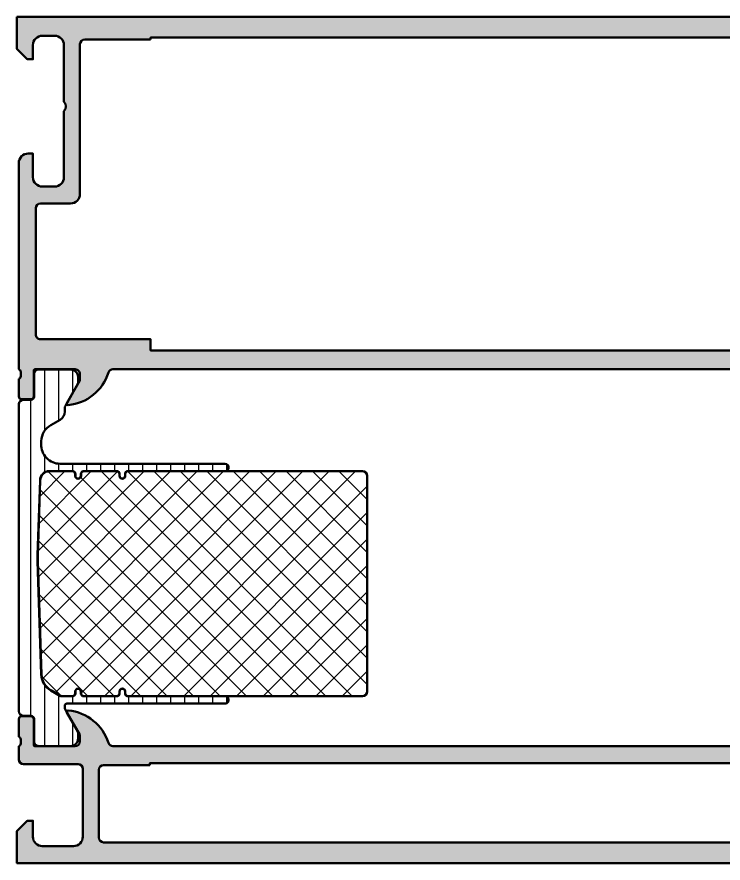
# Model space of a CAD drawing. Extents: x 0 to 150, y 0 to 90.
# Drawn here: x 0 to 75, y 0 to 89.8 of the extents above; entities that cross this region are included whole.
import ezdxf

# ---------------------------------------------------------------- set-up
doc = ezdxf.new("R2010")
doc.units = 0
for name, color, linetype, lineweight in [('0S-Alu contour', 7, 'Continuous', 50), ('0S-Alu hatch', 252, 'Continuous', 25), ('0S-Plastic contour', 254, 'Continuous', 50), ('0S-Plastic hatch', 253, 'Continuous', 25), ('0S-PT contour', 91, 'Continuous', 50), ('0S-PT hatch', 103, 'Continuous', 25)]:
    doc.layers.add(name, color=color, linetype=linetype, lineweight=lineweight)

# ---------------------------------------------------------------- blocks, each defined once
blk = doc.blocks.new('430130__2A99C7F0_015A_4A42_9A33_6D4FE7482477_')
at = {"layer": '0S-Alu hatch'}
h = blk.add_hatch(color=256, dxfattribs=at)
edge = h.paths.add_edge_path()
edge.add_line((0, 89.8), (-2.274e-13, 86.39999847412106))
edge.add_line((-2.274e-13, 86.39999847412106), (1.099975585937301, 85.29999999999998))
edge.add_line((1.099975585937301, 85.29999999999998), (1.699981689453011, 85.29999999999998))
edge.add_line((1.699981689453011, 85.29999999999998), (1.699981689453011, 86.80000381470614))
edge.add_ellipse((2.700020083351541, 86.79996542079873), major_axis=(-1.000038394635548, 0), ratio=1, start_angle=270.0021997243967, end_angle=359.9978002756034, ccw=False)
edge.add_line((2.699981689444129, 87.80000381469726), (4.000000000000966, 87.80000381469726))
edge.add_ellipse((3.999954428526331, 86.79995824322371), major_axis=(-1.000045572511881, 0), ratio=1, start_angle=180.0026109341762, end_angle=269.9973890658232, ccw=False)
edge.add_line((4.99999999999988, 86.80000381469834), (4.999999999999886, 80.8))
edge.add_ellipse((4.474877689036537, 80.29999999999998), major_axis=(-0.7250885749144627, 0), ratio=1, start_angle=136.403846469329, end_angle=223.5961535306708, ccw=False)
edge.add_line((4.999999999999882, 79.8), (5.000000000364417, 72.80002700151536))
edge.add_ellipse((3.999972998484519, 72.80002700151536), major_axis=(-1.000027001879898, 0), ratio=1, start_angle=90, end_angle=180, ccw=False)
edge.add_line((3.999972998484519, 71.79999999963546), (2.700001512320493, 71.79999999980352))
edge.add_ellipse((2.700001512600911, 72.80001982314789), major_axis=(-1.000019823344359, 0), ratio=1, start_angle=0, end_angle=89.9999999839336, ccw=False)
edge.add_line((1.699981689256551, 72.80001982314789), (1.699981689453004, 75.3))
edge.add_line((1.699981689453004, 75.3), (1.200016055021525, 75.30000000059047))
edge.add_arc((1.200016055021521, 74.29996563443147), 1.000034366158999, 89.99999999999976, 180)
edge.add_line((0.1999816888625277, 74.29996563443147), (0.1999816894528905, 52.40082753104885))
edge.add_ellipse((0.1211452429099907, 52.13330693905568), major_axis=(-0.2788950563274416, 0), ratio=1, start_angle=178.8354106259223, end_angle=253.580123580539, ccw=False)
edge.add_line((0.3999826894530471, 52.1276385310574), (0.3999826894530471, 51.67404453105742))
edge.add_ellipse((0.1211145938099223, 51.66838387158043), major_axis=(-0.2789255417371047, 0), ratio=1, start_angle=106.4245945553385, end_angle=181.1628700728718, ccw=False)
edge.add_line((0.1999816894530016, 51.40084053105751), (0.1999816894531179, 49.52082953104898))
edge.add_arc((0.4999816894532321, 49.52082953104902), 0.3000000000001141, 180, 269.9999999999998)
edge.add_line((0.4999816894532307, 49.2208295310489), (1.479956008495621, 49.22082953104889))
edge.add_arc((1.479956008495619, 49.52082953104906), 0.3000000000001748, 270.0000000000002, 360)
edge.add_line((1.779956008495792, 49.52082953104905), (1.779956008495666, 52.28082753104892))
edge.add_ellipse((1.899956008495719, 52.28082753104893), major_axis=(-0.1200000000000532, 0), ratio=1, start_angle=268.4287599274262, end_angle=360, ccw=False)
edge.add_line((1.903246393556409, 52.40078241159227), (6.199999999999922, 52.40078241159237))
edge.add_ellipse((6.199999999999934, 51.90078241159238), major_axis=(-0.4999999999999858, 0), ratio=1, start_angle=180, end_angle=270.0000000000014, ccw=False)
edge.add_line((6.69999999999992, 51.90078241159238), (6.699999999999931, 51.20078241159244))
edge.add_line((6.699999999999931, 51.20078241159244), (5.318504542377469, 48.80796208856478))
edge.add_arc((5.438119784648201, 48.73890219624059), 0.1381197846483787, 149.9999999999993, 275.6225775507948)
edge.add_arc((4.961776758826101, 53.5773912734396), 4.999999999999576, 275.6225775507942, 342.2515836439298)
edge.add_ellipse((10.1999999999998, 51.90078241159183), major_axis=(-0.5000000000003185, 0), ratio=1, start_angle=270.00000120741856, end_angle=342.25158364393025, ccw=False)
edge.add_line((10.19999998946308, 52.40078241159214), (110.0000116235278, 52.40078393840453))
edge.add_line((110.0000116235278, 52.40078393840453), (110.1247928495, 52.38495354422436))
edge.add_line((110.1247928495, 52.38495354422436), (110.241665260474, 52.33849124245283))
edge.add_line((110.241665260474, 52.33849124245283), (110.3432466060815, 52.2643350818396))
edge.add_line((110.3432466060815, 52.2643350818396), (110.4231100427288, 52.16717677071803))
edge.add_line((110.4231100427288, 52.16717677071803), (110.4762027744129, 52.05316331636168))
edge.add_line((110.4762027744129, 52.05316331636168), (110.9556129540853, 50.99667092963294))
edge.add_line((110.9556129540853, 50.99667092963294), (111.6656054929399, 50.0791084639929))
edge.add_line((111.6656054929399, 50.0791084639929), (112.5679541006372, 49.34987786002093))
edge.add_line((112.5679541006372, 49.34987786002093), (113.6140759569642, 48.84824119340073))
edge.add_line((113.6140759569642, 48.84824119340073), (114.7476474308593, 48.60120678860737))
edge.add_line((114.7476474308593, 48.60120678860737), (114.7838325379903, 48.60237486608697))
edge.add_line((114.7838325379903, 48.60237486608697), (114.8184894509966, 48.61284505059815))
edge.add_line((114.8184894509966, 48.61284505059815), (114.8492685019464, 48.63190748501067))
edge.add_line((114.8492685019464, 48.63190748501067), (114.8740829340249, 48.65826977519167))
edge.add_line((114.8740829340249, 48.65826977519167), (114.8912503794057, 48.6901446116923))
edge.add_line((114.8912503794057, 48.6901446116923), (114.8996069203442, 48.72537094568507))
edge.add_line((114.8996069203442, 48.72537094568507), (114.8985860004275, 48.76156050364788))
edge.add_line((114.8985860004275, 48.76156050364788), (114.8882568359413, 48.79625970744327))
edge.add_line((114.8882568359413, 48.79625970744327), (113.5000122070348, 51.20078546427816))
edge.add_line((113.5000122070348, 51.20078546427816), (113.5000122070357, 51.90078241253103))
edge.add_line((113.5000122070357, 51.90078241253103), (113.5125442813425, 52.01204579850586))
edge.add_line((113.5125442813425, 52.01204579850586), (113.5495221956523, 52.11773036596288))
edge.add_line((113.5495221956523, 52.11773036596288), (113.6090914718012, 52.21253593164274))
edge.add_line((113.6090914718012, 52.21253593164274), (113.6882646529884, 52.29170790475184))
edge.add_line((113.6882646529884, 52.29170790475184), (113.783071127614, 52.35127573427506))
edge.add_line((113.783071127614, 52.35127573427506), (113.8887562592969, 52.38825203596089))
edge.add_line((113.8887562592969, 52.38825203596089), (114.0000198364843, 52.40078241252074))
edge.add_line((114.0000198364843, 52.40078241252074), (118.3000378893841, 52.40078241066386))
edge.add_line((118.3000378893841, 52.40078241066386), (118.3310941619863, 52.39669075042475))
edge.add_line((118.3310941619863, 52.39669075042475), (118.3600335248223, 52.3847012954718))
edge.add_line((118.3600335248223, 52.3847012954718), (118.3848841912605, 52.36563094862209))
edge.add_line((118.3848841912605, 52.36563094862209), (118.4039529584433, 52.3407790700315))
edge.add_line((118.4039529584433, 52.3407790700315), (118.4159405738464, 52.31183894514465))
edge.add_line((118.4159405738464, 52.31183894514465), (118.4200302599901, 52.28078241252124))
edge.add_line((118.4200302599901, 52.28078241252124), (118.4200302599904, 49.52078441252108))
edge.add_line((118.4200302599904, 49.52078441252108), (118.4302525121038, 49.44313869899026))
edge.add_line((118.4302525121038, 49.44313869899026), (118.4602226388552, 49.37078441252019))
edge.add_line((118.4602226388552, 49.37078441252019), (118.5078982256346, 49.30865237816478))
edge.add_line((118.5078982256346, 49.30865237816478), (118.5700302599902, 49.26097679138509))
edge.add_line((118.5700302599902, 49.26097679138509), (118.6423845464598, 49.23100666463385))
edge.add_line((118.6423845464598, 49.23100666463385), (118.7200302599886, 49.22078441252113))
edge.add_line((118.7200302599886, 49.22078441252113), (119.7000045790309, 49.22078441252067))
edge.add_line((119.7000045790309, 49.22078441252067), (119.7667608592185, 49.22830603886588))
edge.add_line((119.7667608592185, 49.22830603886588), (119.8301697007689, 49.25049375215021))
edge.add_line((119.8301697007689, 49.25049375215021), (119.8870515195904, 49.28623496778012))
edge.add_line((119.8870515195904, 49.28623496778012), (119.9345540237735, 49.33373747196291))
edge.add_line((119.9345540237735, 49.33373747196291), (119.9702952394041, 49.39061929078549))
edge.add_line((119.9702952394041, 49.39061929078549), (119.9924829526873, 49.45402813233425))
edge.add_line((119.9924829526873, 49.45402813233425), (120.0000045790331, 49.52078441252298))
edge.add_line((120.0000045790331, 49.52078441252298), (120.0000045790328, 51.40079541252969))
edge.add_line((120.0000045790328, 51.40079541252969), (119.9336641069439, 51.4301912775118))
edge.add_line((119.9336641069439, 51.4301912775118), (119.8771507376831, 51.4757040692292))
edge.add_line((119.8771507376831, 51.4757040692292), (119.8342890838355, 51.53425365287056))
edge.add_line((119.8342890838355, 51.53425365287056), (119.807979861159, 51.6018776125071))
edge.add_line((119.807979861159, 51.6018776125071), (119.800003579033, 51.67399941253011))
edge.add_line((119.800003579033, 51.67399941253011), (119.7999999999996, 74.2998453459578))
edge.add_arc((118.7999999999995, 74.2998451877744), 1.000000000000069, 9.0354909757e-06, 90)
edge.add_line((118.7999999999995, 75.29984518777447), (118.2999999999995, 75.29984518777435))
edge.add_line((118.2999999999995, 75.29984518777435), (118.2999999999995, 72.79984518777442))
edge.add_ellipse((117.2999999999995, 72.79984518777442), major_axis=(-0.9999999999999857, 0), ratio=1, start_angle=90, end_angle=180, ccw=False)
edge.add_line((117.2999999999995, 71.79984518777444), (115.9999999999993, 71.79984518777444))
edge.add_ellipse((115.9999999999993, 72.79984518777442), major_axis=(-1, 0), ratio=1, start_angle=0, end_angle=90, ccw=False)
edge.add_line((114.9999999999993, 72.79984518777442), (114.9999999999994, 79.79984518777444))
edge.add_ellipse((115.5249999999994, 80.29984518777444), major_axis=(-0.7249999999999732, 0), ratio=1, start_angle=-43.60281897270562, end_angle=43.60281897270568, ccw=False)
edge.add_line((114.9999999999994, 80.79984518777442), (114.9999999999994, 86.7998451877743))
edge.add_ellipse((115.9999999999996, 86.7998451877743), major_axis=(-1.000000000000156, 0), ratio=1, start_angle=270, end_angle=360, ccw=False)
edge.add_line((115.9999999999996, 87.79984518777444), (117.2999999999995, 87.79984518777444))
edge.add_ellipse((117.2999999999995, 86.79984518777432), major_axis=(-1.000000000000113, 0), ratio=1, start_angle=180, end_angle=270, ccw=False)
edge.add_line((118.2999999999996, 86.79984518777432), (118.2999999999996, 85.29984518777444))
edge.add_line((118.2999999999996, 85.29984518777444), (118.8999999999998, 85.29984518777432))
edge.add_line((118.8999999999998, 85.29984518777432), (119.9999999999999, 86.39984518777435))
edge.add_line((119.9999999999999, 86.39984518777435), (119.9999999999997, 89.79984518778762))
edge.add_line((119.9999999999997, 89.79984518778762), (0, 89.8))
edge = h.paths.add_edge_path()
edge.add_line((14.19998550415033, 87.3999225938976), (14.19998550415033, 87.59998325035554))
edge.add_line((14.19998550415033, 87.59998325035554), (105.8000045776359, 87.59992259389762))
edge.add_line((105.8000045776359, 87.59992259389762), (105.8000045776359, 87.39992259389766))
edge.add_line((105.8000045776359, 87.39992259389766), (112.8000045776358, 87.3999225938976))
edge.add_ellipse((112.8000045776358, 86.89992259389759), major_axis=(-0.5, 0), ratio=1, start_angle=180, end_angle=270, ccw=False)
edge.add_line((113.3000045776358, 86.89992259389759), (113.3000045776331, 71.00000000000016))
edge.add_arc((114.3000045776331, 70.99999999999999), 1, 180, 270)
edge.add_line((114.3000045776331, 69.99999999999999), (117.5000045745944, 69.99999999999999))
edge.add_ellipse((117.5000045745944, 69.49999999999997), major_axis=(-0.5000000000000142, 0), ratio=1, start_angle=180, end_angle=269.9999999999984, ccw=False)
edge.add_line((118.0000045745944, 69.49999999999997), (118.0000045778998, 56.09992259402091))
edge.add_ellipse((117.5000045778998, 56.09992259389758), major_axis=(-0.5, 0), ratio=1, start_angle=90, end_angle=180, ccw=False)
edge.add_line((117.5000045778998, 55.59992259389758), (105.8000045776359, 55.59992259389758))
edge.add_line((105.8000045776359, 55.59992259389758), (105.8000045776359, 54.40078390934421))
edge.add_line((105.8000045776359, 54.40078390934421), (14.19998550415033, 54.40078229379152))
edge.add_line((14.19998550415033, 54.40078229379152), (14.19998550415034, 55.59992259389762))
edge.add_line((14.19998550415034, 55.59992259389762), (2.499981689452972, 55.59992259389762))
edge.add_ellipse((2.499981689452972, 56.09992259389762), major_axis=(-0.4999999999999929, 0), ratio=1, start_angle=0, end_angle=90.00000000000011, ccw=False)
edge.add_line((1.999981689452979, 56.09992259389762), (1.999981689453079, 69.50000000000001))
edge.add_ellipse((2.499981689453075, 69.50000000000001), major_axis=(-0.4999999999999965, 0), ratio=1, start_angle=270, end_angle=360, ccw=False)
edge.add_line((2.499981689453075, 70.00000000000001), (5.699985504150274, 69.99999999999997))
edge.add_arc((5.699985504150289, 70.99999999999997), 1, 269.9999999999992, 360)
edge.add_line((6.699985504150289, 70.99999999999997), (6.699985504150395, 86.89992259389763))
edge.add_ellipse((7.199985504150395, 86.89992259389763), major_axis=(-0.5, 0), ratio=1, start_angle=270, end_angle=360, ccw=False)
edge.add_line((7.199985504150395, 87.39992259389763), (14.19998550415033, 87.3999225938976))
at = {"layer": '0S-Alu contour', "color": 7}
for points in [[(0, 89.8), (-2.274e-13, 86.39999847412106), (1.099975585937301, 85.29999999999998), (1.699981689453011, 85.29999999999998), (1.699981689453011, 86.80000381470614)], [(118.2999999999996, 86.79984518777432), (118.2999999999996, 85.29984518777444), (118.8999999999998, 85.29984518777432), (119.9999999999999, 86.39984518777435), (119.9999999999997, 89.79984518778762), (0, 89.8)], [(2.699981689444129, 87.80000381469726), (4.000000000000966, 87.80000381469726)], [(7.199985504150395, 87.39992259389763), (14.19998550415033, 87.3999225938976)], [(14.19998550415033, 87.3999225938976), (14.19998550415033, 87.59998325035554), (105.8000045776359, 87.59992259389762), (105.8000045776359, 87.39992259389766), (112.8000045776358, 87.3999225938976)], [(115.9999999999996, 87.79984518777444), (117.2999999999995, 87.79984518777444)], [(4.99999999999988, 86.80000381469834), (4.999999999999886, 80.8)], [(6.699985504150289, 70.99999999999997), (6.699985504150395, 86.89992259389763)], [(113.3000045776358, 86.89992259389759), (113.3000045776331, 71.00000000000016)], [(114.9999999999994, 80.79984518777442), (114.9999999999994, 86.7998451877743)], [(4.999999999999882, 79.8), (5.000000000364417, 72.80002700151536)], [(114.9999999999993, 72.79984518777442), (114.9999999999994, 79.79984518777444)], [(1.699981689256551, 72.80001982314789), (1.699981689453004, 75.3), (1.200016055021525, 75.30000000059047)], [(118.7999999999995, 75.29984518777447), (118.2999999999995, 75.29984518777435), (118.2999999999995, 72.79984518777442)], [(0.1999816888625277, 74.29996563443147), (0.1999816894528905, 52.40082753104885)], [(10.19999998946308, 52.40078241159214), (110.0000116235278, 52.40078393840453), (110.1247928495, 52.38495354422436), (110.241665260474, 52.33849124245283), (110.3432466060815, 52.2643350818396), (110.4231100427288, 52.16717677071803), (110.4762027744129, 52.05316331636168), (110.9556129540853, 50.99667092963294), (111.6656054929399, 50.0791084639929), (112.5679541006372, 49.34987786002093), (113.6140759569642, 48.84824119340073), (114.7476474308593, 48.60120678860737), (114.7838325379903, 48.60237486608697), (114.8184894509966, 48.61284505059815), (114.8492685019464, 48.63190748501067), (114.8740829340249, 48.65826977519167), (114.8912503794057, 48.6901446116923), (114.8996069203442, 48.72537094568507), (114.8985860004275, 48.76156050364788), (114.8882568359413, 48.79625970744327), (113.5000122070348, 51.20078546427816), (113.5000122070357, 51.90078241253103), (113.5125442813425, 52.01204579850586), (113.5495221956523, 52.11773036596288), (113.6090914718012, 52.21253593164274), (113.6882646529884, 52.29170790475184), (113.783071127614, 52.35127573427506), (113.8887562592969, 52.38825203596089), (114.0000198364843, 52.40078241252074), (118.3000378893841, 52.40078241066386), (118.3310941619863, 52.39669075042475), (118.3600335248223, 52.3847012954718), (118.3848841912605, 52.36563094862209), (118.4039529584433, 52.3407790700315), (118.4159405738464, 52.31183894514465), (118.4200302599901, 52.28078241252124), (118.4200302599904, 49.52078441252108), (118.4302525121038, 49.44313869899026), (118.4602226388552, 49.37078441252019), (118.5078982256346, 49.30865237816478), (118.5700302599902, 49.26097679138509), (118.6423845464598, 49.23100666463385), (118.7200302599886, 49.22078441252113), (119.7000045790309, 49.22078441252067), (119.7667608592185, 49.22830603886588), (119.8301697007689, 49.25049375215021), (119.8870515195904, 49.28623496778012), (119.9345540237735, 49.33373747196291), (119.9702952394041, 49.39061929078549), (119.9924829526873, 49.45402813233425), (120.0000045790331, 49.52078441252298), (120.0000045790328, 51.40079541252969), (119.9336641069439, 51.4301912775118), (119.8771507376831, 51.4757040692292), (119.8342890838355, 51.53425365287056), (119.807979861159, 51.6018776125071), (119.800003579033, 51.67399941253011), (119.7999999999996, 74.2998453459578)], [(3.999972998484519, 71.79999999963546), (2.700001512320493, 71.79999999980352)], [(117.2999999999995, 71.79984518777444), (115.9999999999993, 71.79984518777444)], [(1.999981689452979, 56.09992259389762), (1.999981689453079, 69.50000000000001)], [(2.499981689453075, 70.00000000000001), (5.699985504150274, 69.99999999999997)], [(114.3000045776331, 69.99999999999999), (117.5000045745944, 69.99999999999999)], [(118.0000045745944, 69.49999999999997), (118.0000045778998, 56.09992259402091)], [(117.5000045778998, 55.59992259389758), (105.8000045776359, 55.59992259389758), (105.8000045776359, 54.40078390934421), (14.19998550415033, 54.40078229379152), (14.19998550415034, 55.59992259389762), (2.499981689452972, 55.59992259389762)], [(0.3999826894530471, 52.1276385310574), (0.3999826894530471, 51.67404453105742)], [(1.779956008495792, 49.52082953104905), (1.779956008495666, 52.28082753104892)], [(1.903246393556409, 52.40078241159227), (6.199999999999922, 52.40078241159237)], [(0.1999816894530016, 51.40084053105751), (0.1999816894531179, 49.52082953104898)], [(6.69999999999992, 51.90078241159238), (6.699999999999931, 51.20078241159244), (5.318504542377469, 48.80796208856478)], [(0.4999816894532307, 49.2208295310489), (1.479956008495621, 49.22082953104889)]]:
    blk.add_lwpolyline(points, dxfattribs=at)
at = {"layer": '0S-Alu contour', "color": 7, "extrusion": (0, 0, -1)}
for centre, radius, start, end in [((-2.700020083351541, 86.79996542079873), 1.000038394635548, 0.0021997243966034, 89.99780027560332), ((-3.999954428526331, 86.79995824322371), 1.000045572511881, 90.00261093417681, 179.9973890658238), ((-7.199985504150395, 86.89992259389763), 0.5, 0, 90), ((-112.8000045776358, 86.89992259389759), 0.5, 90, 180), ((-115.9999999999996, 86.7998451877743), 1.000000000000156, 0, 90), ((-117.2999999999995, 86.79984518777432), 1.000000000000113, 90, 180), ((-4.474877689036537, 80.29999999999998), 0.7250885749144627, 136.4038464693292, 223.596153530671), ((-115.5249999999994, 80.29984518777444), 0.7249999999999732, 316.3971810272943, 43.60281897270563), ((-2.700001512600911, 72.80001982314789), 1.000019823344359, 270.0000000160664, 0), ((-3.999972998484519, 72.80002700151536), 1.000027001879898, 180, 270), ((-115.9999999999993, 72.79984518777442), 1, 270, 0), ((-117.2999999999995, 72.79984518777442), 0.9999999999999857, 180, 270), ((-2.499981689453075, 69.50000000000001), 0.4999999999999965, 0, 90), ((-117.5000045745944, 69.49999999999997), 0.5000000000000142, 90.0000000000016, 180), ((-2.499981689452972, 56.09992259389762), 0.4999999999999929, 269.9999999999999, 0), ((-117.5000045778998, 56.09992259389758), 0.5, 180, 270), ((-0.1211452429099907, 52.13330693905568), 0.2788950563274416, 106.419876419461, 181.1645893740778), ((-1.899956008495719, 52.28082753104893), 0.1200000000000532, 0, 91.57124007257379), ((-6.199999999999934, 51.90078241159238), 0.4999999999999858, 89.99999999999856, 180), ((-10.1999999999998, 51.90078241159183), 0.5000000000003185, 17.74841635606976, 89.99999879258147), ((-0.1211145938099223, 51.66838387158043), 0.2789255417371047, 178.8371299271282, 253.5754054446615)]:
    blk.add_arc(centre, radius, start, end, dxfattribs=at)
at = {"layer": '0S-Alu contour', "color": 7}
for centre, radius, start, end in [((1.200016055021521, 74.29996563443147), 1.000034366158999, 89.99999999999976, 180), ((118.7999999999995, 74.2998451877744), 1.000000000000069, 9.0354909757e-06, 90), ((5.699985504150289, 70.99999999999997), 1, 269.9999999999992, 0), ((114.3000045776331, 70.99999999999999), 1, 180, 270), ((4.961776758826101, 53.5773912734396), 4.999999999999576, 275.6225775507942, 342.2515836439298), ((0.4999816894532321, 49.52082953104902), 0.3000000000001141, 180, 269.9999999999998), ((1.479956008495619, 49.52082953104906), 0.3000000000001748, 270.0000000000002, 0), ((5.438119784648201, 48.73890219624059), 0.1381197846483787, 149.9999999999993, 275.6225775507948)]:
    blk.add_arc(centre, radius, start, end, dxfattribs=at)
blk = doc.blocks.new('284257__4917CA55_33AE_4F29_B1C1_C1E6A1B0A6DB___7F41A773_FA63_4554_805E_35C5E2742FAE_')
at = {"layer": '0S-Plastic hatch'}
h = blk.add_hatch(dxfattribs=at)
h.set_pattern_fill('ANSI31', color=256, scale=0.4680000000000001, angle=45, style=0)
h.set_pattern_definition([(90, (0, 0), (-1.4859, 0), [])])
edge = h.paths.add_edge_path()
edge.add_line((0.2099999999999841, 48.69001572907991), (0.2099999999999913, 16.10998427092004))
edge.add_arc((0.6999999999999988, 16.10998427092004), 0.4900000000000075, 180, 270)
edge.add_line((0.6999999999999988, 15.61998427092003), (1.510331330463738, 15.61998427092004))
edge.add_ellipse((1.510331330463743, 15.30998427092014), major_axis=(-0.3099999999999028, 0), ratio=1, start_angle=179.9920753769033, end_angle=270.000000000001, ccw=False)
edge.add_line((1.820331327498517, 15.30994139458312), (1.819999399140075, 12.91006777227458))
edge.add_arc((2.309999394453264, 12.91000000000002), 0.4900000000000066, 179.9920753769491, 269.9999999999993)
edge.add_line((2.309999394453258, 12.42000000000001), (5.699999999999877, 12.41999999999997))
edge.add_arc((5.69999999999989, 13.21000000000002), 0.7900000000000507, 269.9999999999991, 360)
edge.add_line((6.48999999999994, 13.21000000000002), (6.489999999999946, 13.85741382415662))
edge.add_line((6.489999999999946, 13.85741382415662), (5.153943949426478, 16.26772274302125))
edge.add_ellipse((5.600000000507789, 16.51497564960006), major_axis=(-0.5100000005077668, 0), ratio=1, start_angle=0, end_angle=29.000000000899888, ccw=False)
edge.add_line((5.090000000000022, 16.51497564960006), (5.090000000000025, 16.71000000000011))
edge.add_ellipse((5.29999999999995, 16.71000000000011), major_axis=(-0.2099999999999244, 0), ratio=1, start_angle=270, end_angle=360, ccw=False)
edge.add_line((5.29999999999995, 16.92000000000003), (22.09952632566755, 16.92000000000001))
edge.add_arc((22.09952632566754, 17.31), 0.3899999999999863, 270.0000000000021, 450.0000000000021)
edge.add_line((22.09952632566754, 17.69999999999999), (11.79952632566747, 17.70000000000007))
edge.add_ellipse((11.79952632566747, 18.01000000000005), major_axis=(-0.3099999999999738, 0), ratio=1, start_angle=0, end_angle=89.99999999999972, ccw=False)
edge.add_line((11.4895263256675, 18.01000000000005), (11.48952632566749, 18.21000000000003))
edge.add_arc((11.19952632566748, 18.21000000000001), 0.2900000000000116, 0, 180)
edge.add_line((10.90952632566747, 18.21000000000001), (10.90952632566752, 18.01000000000017))
edge.add_ellipse((10.59952632566747, 18.01000000000009), major_axis=(-0.3100000000000555, 0), ratio=1, start_angle=90, end_angle=180, ccw=False)
edge.add_line((10.59952632566747, 17.70000000000003), (7.099999315437574, 17.70000000000002))
edge.add_ellipse((7.099999315437567, 18.00999976147987), major_axis=(-0.3099997614798582, 0), ratio=1, start_angle=0, end_angle=90.00000000000131, ccw=False)
edge.add_line((6.789999553957708, 18.00999976147987), (6.789999553957721, 18.20999976147986))
edge.add_arc((6.499999553957709, 18.20999976147984), 0.2900000000000116, 0, 180)
edge.add_line((6.209999553957698, 18.20999976147983), (6.209999553957755, 18.00999976147997))
edge.add_ellipse((5.899999792477873, 18.00999976147987), major_axis=(-0.3099997614798813, 0), ratio=1, start_angle=90, end_angle=180, ccw=False)
edge.add_line((5.899999792477873, 17.69999999999999), (4.735898384799781, 17.69999999999997))
edge.add_ellipse((4.735898384799827, 17.90999999963136), major_axis=(-0.2099999996313926, 0), ratio=1, start_angle=60.000005346295495, end_angle=89.99999999998772, ccw=False)
edge.add_line((4.630898401954069, 17.72813465535826), (3.594095902552541, 18.32673272849122))
edge.add_ellipse((4.599095736264294, 20.06744387718719), major_axis=(-2.009999992277382, 0), ratio=1, start_angle=2.0358625009105253, end_angle=60.000005346308285, ccw=False)
edge.add_line((2.590364482103051, 19.99603857268619), (2.195385950606034, 32.03167436488989))
edge.add_ellipse((12.20000000000417, 32.35999999999972), major_axis=(-10.01000000000424, 0), ratio=1, start_angle=-1.8417505474877771, end_angle=1.8796251589964754, ccw=False)
edge.add_line((2.195171101191546, 32.68171214706381), (2.453160194060971, 40.62312445796857))
edge.add_ellipse((3.462618517224423, 40.58999829255791), major_axis=(-1.010001707443498, 0), ratio=1, start_angle=270.00009376362823, end_angle=358.12046860550544, ccw=False)
edge.add_line((3.462616864372757, 41.60000000000005), (5.900000000000017, 41.60000000000006))
edge.add_ellipse((5.900000000000017, 41.29000000000009), major_axis=(-0.3099999999999667, 0), ratio=1, start_angle=180, end_angle=270, ccw=False)
edge.add_line((6.209999999999983, 41.29000000000009), (6.209999999999985, 41.09000000000004))
edge.add_arc((6.499999999999968, 41.09000000000004), 0.2899999999999831, 180, 360)
edge.add_line((6.789999999999952, 41.09000000000004), (6.789999999999952, 41.29000000000007))
edge.add_ellipse((7.099999999999942, 41.29000000000007), major_axis=(-0.3099999999999907, 0), ratio=1, start_angle=270, end_angle=360, ccw=False)
edge.add_line((7.099999999999942, 41.60000000000006), (10.59952632566753, 41.60000000000006))
edge.add_ellipse((10.59952632566752, 41.29000000000007), major_axis=(-0.3099999999999952, 0), ratio=1, start_angle=180, end_angle=269.99999999999966, ccw=False)
edge.add_line((10.90952632566752, 41.29000000000007), (10.90952632566752, 41.09000000000006))
edge.add_arc((11.1995263256675, 41.09000000000006), 0.2899999999999831, 180, 360)
edge.add_line((11.48952632566748, 41.09000000000006), (11.48952632566748, 41.29000000000006))
edge.add_ellipse((11.79952632566748, 41.29000000000006), major_axis=(-0.3099999999999987, 0), ratio=1, start_angle=270, end_angle=360, ccw=False)
edge.add_line((11.79952632566748, 41.60000000000006), (22.09952632566752, 41.60000000000006))
edge.add_arc((22.09952632566753, 41.99000000000005), 0.3899999999999934, 269.999999999999, 449.999999999999)
edge.add_line((22.09952632566753, 42.38000000000004), (4.587861412299691, 42.37999999999993))
edge.add_ellipse((4.587861412299679, 44.38999999999999), major_axis=(-2.010000000000061, 0), ratio=1, start_angle=-1.8796251590051156, end_angle=90.00000000000028, ccw=False)
edge.add_line((2.578942906876875, 44.45592752513221), (2.590004932810998, 44.79300537784927))
edge.add_ellipse((4.599095743983472, 44.73255612258068), major_axis=(-2.010000000000048, 0), ratio=1, start_angle=299.99999447637646, end_angle=358.2766121829184, ccw=False)
edge.add_line((3.594095911797428, 46.47326728107488), (4.594999917345333, 47.05113934945419))
edge.add_arc((4.1, 47.90850454692143), 0.9899999999999614, 299.9999944763765, 360)
edge.add_line((5.089999999999963, 47.90850454692143), (5.090000000000019, 48.28502435050026))
edge.add_ellipse((5.600000000121929, 48.28502435050019), major_axis=(-0.5100000001219103, 0), ratio=1, start_angle=330.99999999909795, end_angle=360, ccw=False)
edge.add_line((5.153943949378104, 48.53227725689194), (6.489999999999993, 50.94258617584372))
edge.add_line((6.489999999999993, 50.94258617584372), (6.489999999999994, 51.58999999999993))
edge.add_arc((5.699999999999994, 51.58999999999992), 0.7900000000000001, 0, 89.99999999999969)
edge.add_line((5.699999999999999, 52.37999999999992), (2.309999389670839, 52.37999999999999))
edge.add_arc((2.309999389670831, 51.88999999999997), 0.4900000000000162, 89.99999999999896, 180.0079247372927)
edge.add_line((1.819999394357767, 51.88993222674871), (1.820331327498555, 49.49005860603458))
edge.add_ellipse((1.510331330463838, 49.49001572907981), major_axis=(-0.3099999999999321, 0), ratio=1, start_angle=90, end_angle=180.0079247372468, ccw=False)
edge.add_line((1.510331330463838, 49.18001572907988), (0.69999999999994, 49.18001572907988))
edge.add_arc((0.6999999999999428, 48.69001572907992), 0.4899999999999594, 90.00000000000033, 180)
at = {"layer": '0S-Plastic contour', "color": 7}
for points in [[(5.699999999999999, 52.37999999999992), (2.309999389670839, 52.37999999999999)], [(1.819999394357767, 51.88993222674871), (1.820331327498555, 49.49005860603458)], [(5.153943949378104, 48.53227725689194), (6.489999999999993, 50.94258617584372), (6.489999999999994, 51.58999999999993)], [(0.2099999999999841, 48.69001572907991), (0.2099999999999913, 16.10998427092004)], [(1.510331330463838, 49.18001572907988), (0.69999999999994, 49.18001572907988)], [(5.089999999999963, 47.90850454692143), (5.090000000000019, 48.28502435050026)], [(3.594095911797428, 46.47326728107488), (4.594999917345333, 47.05113934945419)], [(2.578942906876875, 44.45592752513221), (2.590004932810998, 44.79300537784927)], [(22.09952632566753, 42.38000000000004), (4.587861412299691, 42.37999999999993)], [(3.462616864372757, 41.60000000000005), (5.900000000000017, 41.60000000000006)], [(7.099999999999942, 41.60000000000006), (10.59952632566753, 41.60000000000006)], [(11.79952632566748, 41.60000000000006), (22.09952632566752, 41.60000000000006)], [(2.195171101191546, 32.68171214706381), (2.453160194060971, 40.62312445796857)], [(6.209999999999983, 41.29000000000009), (6.209999999999985, 41.09000000000004)], [(6.789999999999952, 41.09000000000004), (6.789999999999952, 41.29000000000007)], [(10.90952632566752, 41.29000000000007), (10.90952632566752, 41.09000000000006)], [(11.48952632566748, 41.09000000000006), (11.48952632566748, 41.29000000000006)], [(2.590364482103051, 19.99603857268619), (2.195385950606034, 32.03167436488989)], [(4.630898401954069, 17.72813465535826), (3.594095902552541, 18.32673272849122)], [(6.209999553957698, 18.20999976147983), (6.209999553957755, 18.00999976147997)], [(6.789999553957708, 18.00999976147987), (6.789999553957721, 18.20999976147986)], [(10.90952632566747, 18.21000000000001), (10.90952632566752, 18.01000000000017)], [(11.4895263256675, 18.01000000000005), (11.48952632566749, 18.21000000000003)], [(5.899999792477873, 17.69999999999999), (4.735898384799781, 17.69999999999997)], [(10.59952632566747, 17.70000000000003), (7.099999315437574, 17.70000000000002)], [(22.09952632566754, 17.69999999999999), (11.79952632566747, 17.70000000000007)], [(5.090000000000022, 16.51497564960006), (5.090000000000025, 16.71000000000011)], [(6.48999999999994, 13.21000000000002), (6.489999999999946, 13.85741382415662), (5.153943949426478, 16.26772274302125)], [(5.29999999999995, 16.92000000000003), (22.09952632566755, 16.92000000000001)], [(0.6999999999999988, 15.61998427092003), (1.510331330463738, 15.61998427092004)], [(1.820331327498517, 15.30994139458312), (1.819999399140075, 12.91006777227458)], [(2.309999394453258, 12.42000000000001), (5.699999999999877, 12.41999999999997)]]:
    blk.add_lwpolyline(points, dxfattribs=at)
for centre, radius, start, end in [((2.309999389670831, 51.88999999999997), 0.4900000000000162, 89.99999999999896, 180.0079247372927), ((5.699999999999994, 51.58999999999992), 0.7900000000000001, 0, 89.99999999999969), ((0.6999999999999428, 48.69001572907992), 0.4899999999999594, 90.00000000000033, 180), ((4.1, 47.90850454692143), 0.9899999999999614, 299.9999944763765, 0), ((22.09952632566753, 41.99000000000005), 0.3899999999999934, 269.999999999999, 89.99999999999896), ((6.499999999999968, 41.09000000000004), 0.2899999999999831, 180, 0), ((11.1995263256675, 41.09000000000006), 0.2899999999999831, 180, 0), ((6.499999553957709, 18.20999976147984), 0.2900000000000116, 0, 180), ((11.19952632566748, 18.21000000000001), 0.2900000000000116, 0, 180), ((22.09952632566754, 17.31), 0.3899999999999863, 270.0000000000021, 90.00000000000207), ((0.6999999999999988, 16.10998427092004), 0.4900000000000075, 180, 270), ((2.309999394453264, 12.91000000000002), 0.4900000000000066, 179.9920753769491, 269.9999999999993), ((5.69999999999989, 13.21000000000002), 0.7900000000000507, 269.9999999999991, 0)]:
    blk.add_arc(centre, radius, start, end, dxfattribs=at)
at = {"layer": '0S-Plastic contour', "color": 7, "extrusion": (0, 0, -1)}
for centre, radius, start, end in [((-1.510331330463838, 49.49001572907981), 0.3099999999999321, 179.9920752627532, 270), ((-5.600000000121929, 48.28502435050019), 0.5100000001219103, 0, 29.00000000090203), ((-4.599095743983472, 44.73255612258068), 2.010000000000048, 1.723387817081567, 60.00000552362354), ((-4.587861412299679, 44.38999999999999), 2.010000000000061, 269.9999999999997, 1.879625159005031), ((-3.462618517224423, 40.58999829255791), 1.010001707443498, 1.87953139449457, 89.99990623637174), ((-5.900000000000017, 41.29000000000009), 0.3099999999999667, 90, 180), ((-7.099999999999942, 41.29000000000007), 0.3099999999999907, 0, 90), ((-10.59952632566752, 41.29000000000007), 0.3099999999999952, 90.00000000000033, 180), ((-11.79952632566748, 41.29000000000006), 0.3099999999999987, 0, 90), ((-12.20000000000417, 32.35999999999972), 10.01000000000424, 358.1203748410035, 1.841750547487836), ((-4.599095736264294, 20.06744387718719), 2.009999992277382, 299.9999946536918, 357.9641374990895), ((-5.899999792477873, 18.00999976147987), 0.3099997614798813, 180, 270), ((-7.099999315437567, 18.00999976147987), 0.3099997614798582, 269.9999999999987, 0), ((-10.59952632566747, 18.01000000000009), 0.3100000000000556, 180, 270), ((-11.79952632566747, 18.01000000000005), 0.3099999999999738, 270.0000000000003, 0), ((-4.735898384799827, 17.90999999963136), 0.2099999996313926, 270.0000000000124, 299.9999946537045), ((-5.29999999999995, 16.71000000000011), 0.2099999999999245, 0, 90), ((-5.600000000507789, 16.51497564960006), 0.5100000005077668, 330.9999999991001, 0), ((-1.510331330463743, 15.30998427092014), 0.3099999999999028, 89.99999999999898, 180.0079246230968)]:
    blk.add_arc(centre, radius, start, end, dxfattribs=at)
blk = doc.blocks.new('430480__48E986F6_3950_49DC_B352_16208CF4B6A7_')
at = {"layer": '0S-PT hatch'}
h = blk.add_hatch(dxfattribs=at)
h.set_pattern_fill('ANSI37', color=256, scale=0.625, angle=90, style=0)
h.set_pattern_definition([(135, (0, 0), (-1.403165018917055, -1.403165018917055), []), (225, (0, 0), (1.403165018917055, -1.403165018917055), [])])
edge = h.paths.add_edge_path()
edge.add_line((37.18999951819448, 41.09000000000007), (37.1899995181945, 18.21000000000001))
edge.add_ellipse((36.6999995181945, 18.21000000000002), major_axis=(-0.490000000000002, 0), ratio=1, start_angle=90, end_angle=180, ccw=False)
edge.add_line((36.6999995181945, 17.72000000000002), (11.79952632566748, 17.72))
edge.add_ellipse((11.79952632566747, 18.00999999999999), major_axis=(-0.289999999999992, 0), ratio=1, start_angle=0, end_angle=90.00000000000028, ccw=False)
edge.add_line((11.50952632566748, 18.00999999999999), (11.50952632566749, 18.21000000000008))
edge.add_arc((11.19952632566748, 18.21000000000002), 0.3100000000000111, 0, 180)
edge.add_line((10.88952632566747, 18.21000000000002), (10.88952632566752, 18.01000000000013))
edge.add_ellipse((10.59952632566747, 18.01000000000003), major_axis=(-0.2900000000000524, 0), ratio=1, start_angle=90, end_angle=180, ccw=False)
edge.add_line((10.59952632566747, 17.71999999999998), (7.099999315437563, 17.72000000000001))
edge.add_ellipse((7.099999315437563, 18.00999976147984), major_axis=(-0.2899997614798337, 0), ratio=1, start_angle=0, end_angle=90, ccw=False)
edge.add_line((6.809999553957729, 18.00999976147984), (6.80999955395772, 18.20999976147986))
edge.add_arc((6.499999553957709, 18.20999976147983), 0.3100000000000111, 0, 180)
edge.add_line((6.189999553957698, 18.20999976147983), (6.189999553957755, 18.00999976148002))
edge.add_ellipse((5.899999792477874, 18.00999976147993), major_axis=(-0.2899997614798808, 0), ratio=1, start_angle=90, end_angle=180, ccw=False)
edge.add_line((5.899999792477874, 17.72000000000005), (4.735898384799685, 17.72000000000004))
edge.add_ellipse((4.735898384799692, 17.90999999963142), major_axis=(-0.1899999996313824, 0), ratio=1, start_angle=60.00000534630652, end_angle=89.9999999999979, ccw=False)
edge.add_line((4.640898400337786, 17.7454551643671), (3.604095900936354, 18.3440532375))
edge.add_ellipse((4.599095736264294, 20.06744387718716), major_axis=(-1.989999992277366, 0), ratio=1, start_angle=1.7226046671419795, end_angle=60.000005346308, ccw=False)
edge.add_line((2.609995068309884, 20.00762329538424), (2.215375189465964, 32.03233036016479))
edge.add_ellipse((12.2000000000052, 32.35999999999967), major_axis=(-9.990000000005264, 0), ratio=1, start_angle=-1.879634634790989, end_angle=1.879625158996305, ccw=False)
edge.add_line((2.215375243657356, 32.68767129112993), (2.473149648647288, 40.622475069532))
edge.add_ellipse((3.46261521147666, 40.59000170744204), major_axis=(-0.9899982925594732, 0), ratio=1, start_angle=269.99990433924444, end_angle=358.1202791815855, ccw=False)
edge.add_line((3.462616864373007, 41.58000000000013), (5.900000000000027, 41.58000000000004))
edge.add_ellipse((5.900000000000017, 41.29000000000007), major_axis=(-0.2899999999999707, 0), ratio=1, start_angle=180, end_angle=269.99999999999807, ccw=False)
edge.add_line((6.189999999999987, 41.29000000000007), (6.189999999999986, 41.09000000000004))
edge.add_arc((6.499999999999968, 41.09000000000004), 0.3099999999999827, 180, 360)
edge.add_line((6.809999999999951, 41.09000000000004), (6.809999999999951, 41.29000000000004))
edge.add_ellipse((7.099999999999941, 41.29000000000005), major_axis=(-0.2899999999999894, 0), ratio=1, start_angle=270, end_angle=360, ccw=False)
edge.add_line((7.099999999999941, 41.58000000000004), (10.59952632566753, 41.58000000000005))
edge.add_ellipse((10.59952632566753, 41.29000000000006), major_axis=(-0.289999999999992, 0), ratio=1, start_angle=180, end_angle=270.00000000000034, ccw=False)
edge.add_line((10.88952632566752, 41.29000000000006), (10.88952632566752, 41.09000000000006))
edge.add_arc((11.1995263256675, 41.09000000000006), 0.3099999999999827, 180, 360)
edge.add_line((11.50952632566748, 41.09000000000006), (11.50952632566748, 41.29000000000006))
edge.add_ellipse((11.79952632566748, 41.29000000000006), major_axis=(-0.2899999999999955, 0), ratio=1, start_angle=270, end_angle=360, ccw=False)
edge.add_line((11.79952632566748, 41.58000000000005), (36.69999951819448, 41.58000000000007))
edge.add_ellipse((36.69999951819448, 41.09000000000007), major_axis=(-0.490000000000002, 0), ratio=1, start_angle=180, end_angle=270, ccw=False)
at = {"layer": '0S-PT contour', "color": 7}
for points in [[(3.462616864373007, 41.58000000000013), (5.900000000000027, 41.58000000000004)], [(7.099999999999941, 41.58000000000004), (10.59952632566753, 41.58000000000005)], [(11.79952632566748, 41.58000000000005), (36.69999951819448, 41.58000000000007)], [(2.215375243657356, 32.68767129112993), (2.473149648647288, 40.622475069532)], [(6.189999999999987, 41.29000000000007), (6.189999999999986, 41.09000000000004)], [(6.809999999999951, 41.09000000000004), (6.809999999999951, 41.29000000000004)], [(10.88952632566752, 41.29000000000006), (10.88952632566752, 41.09000000000006)], [(11.50952632566748, 41.09000000000006), (11.50952632566748, 41.29000000000006)], [(37.18999951819448, 41.09000000000007), (37.1899995181945, 18.21000000000001)], [(2.609995068309884, 20.00762329538424), (2.215375189465964, 32.03233036016479)], [(4.640898400337786, 17.7454551643671), (3.604095900936354, 18.3440532375)], [(6.189999553957698, 18.20999976147983), (6.189999553957755, 18.00999976148002)], [(6.809999553957729, 18.00999976147984), (6.80999955395772, 18.20999976147986)], [(10.88952632566747, 18.21000000000002), (10.88952632566752, 18.01000000000013)], [(11.50952632566748, 18.00999999999999), (11.50952632566749, 18.21000000000008)], [(5.899999792477874, 17.72000000000005), (4.735898384799685, 17.72000000000004)], [(10.59952632566747, 17.71999999999998), (7.099999315437563, 17.72000000000001)], [(36.6999995181945, 17.72000000000002), (11.79952632566748, 17.72)]]:
    blk.add_lwpolyline(points, dxfattribs=at)
at = {"layer": '0S-PT contour', "color": 7, "extrusion": (0, 0, -1)}
for centre, radius, start, end in [((-3.46261521147666, 40.59000170744204), 0.9899982925594732, 1.879720818414482, 90.00009566075558), ((-5.900000000000017, 41.29000000000007), 0.2899999999999707, 90.00000000000193, 180), ((-7.099999999999941, 41.29000000000005), 0.2899999999999894, 0, 90), ((-10.59952632566753, 41.29000000000006), 0.289999999999992, 89.99999999999966, 180), ((-11.79952632566748, 41.29000000000006), 0.2899999999999956, 0, 90), ((-36.69999951819448, 41.09000000000007), 0.490000000000002, 90, 180), ((-12.2000000000052, 32.35999999999967), 9.990000000005264, 358.1203748410037, 1.879634634791026), ((-4.599095736264294, 20.06744387718716), 1.989999992277366, 299.999994653692, 358.277395332858), ((-5.899999792477874, 18.00999976147993), 0.2899997614798808, 180, 270), ((-7.099999315437563, 18.00999976147984), 0.2899997614798337, 270, 0), ((-10.59952632566747, 18.01000000000003), 0.2900000000000524, 180, 270), ((-11.79952632566747, 18.00999999999999), 0.289999999999992, 269.9999999999997, 0), ((-36.6999995181945, 18.21000000000002), 0.490000000000002, 180, 270), ((-4.735898384799692, 17.90999999963142), 0.1899999996313824, 270.0000000000021, 299.9999946536935)]:
    blk.add_arc(centre, radius, start, end, dxfattribs=at)
at = {"layer": '0S-PT contour', "color": 7}
for centre, radius, start, end in [((6.499999999999968, 41.09000000000004), 0.3099999999999827, 180, 0), ((11.1995263256675, 41.09000000000006), 0.3099999999999827, 180, 0), ((6.499999553957709, 18.20999976147983), 0.3100000000000111, 0, 180), ((11.19952632566748, 18.21000000000002), 0.3100000000000111, 0, 180)]:
    blk.add_arc(centre, radius, start, end, dxfattribs=at)
blk = doc.blocks.new('345100__4A110A51_F279_4BE9_950C_F2E6735517E1_')
at = {"layer": '0S-Alu hatch'}
h = blk.add_hatch(color=256, dxfattribs=at)
edge = h.paths.add_edge_path()
edge.add_arc((0.6999999999999988, 10.99990081787109), 0.5000000000000016, 180, 269.9999999999998)
edge.add_line((0.6999999999999975, 10.49990081787109), (6.50000363554403, 10.49990081788436))
edge.add_ellipse((6.50000363554403, 9.999904457227755), major_axis=(-0.4999963606566098, 0), ratio=1, start_angle=180, end_angle=270, ccw=False)
edge.add_line((6.99999999620064, 9.999904457227755), (6.999999996383873, 2.79992369277491))
edge.add_ellipse((5.999980173039566, 2.799923692776758), major_axis=(-1.000019823344306, 0), ratio=1, start_angle=90, end_angle=180, ccw=False)
edge.add_line((5.999980173039566, 1.799903869432451), (2.699981131796671, 1.799903869146177))
edge.add_ellipse((2.699981131856205, 2.799872798266463), major_axis=(-0.9999689291202855, 0), ratio=1, start_angle=0, end_angle=89.99999999658883, ccw=False)
edge.add_line((1.700012202735919, 2.799872798266463), (1.700012203218647, 4.499900817871093))
edge.add_line((1.700012203218647, 4.499900817871093), (1.100006099703021, 4.499900817871093))
edge.add_line((1.100006099703021, 4.499900817871093), (-7e-16, 3.39990234375))
edge.add_line((-7e-16, 3.39990234375), (0, 0))
edge.add_line((0, 0), (149.5001052018588, -1.32161e-11))
edge.add_arc((149.5001052018588, 0.499996360643377), 0.499996360656593, 269.9999999999968, 360)
edge.add_line((150.0001015625154, 0.4999963606433653), (150.0001015625153, 4.50000363935834))
edge.add_arc((149.5001052018587, 4.500003639356695), 0.4999963606565814, 0, 90.00000000000325)
edge.add_line((149.5001052018587, 5.000000000013287), (148.2000897791558, 5.000000000042632))
edge.add_arc((148.2000897791609, 4.500008731549719), 0.4999912684929129, 90.00000000057973, 180)
edge.add_line((147.700098510668, 4.500008731549726), (147.7000985107443, 4.000000000000028))
edge.add_line((147.7000985107443, 4.000000000000028), (148.7000985107442, 4.000000000000028))
edge.add_line((148.7000985107442, 4.000000000000028), (148.7000985107626, 2.30000528363243))
edge.add_ellipse((147.7000924641725, 2.300005283632401), major_axis=(-1.000006046590101, 0), ratio=1, start_angle=90, end_angle=180, ccw=False)
edge.add_line((147.7000924641725, 1.2999992370423), (143.7000847508573, 1.299999237059452))
edge.add_ellipse((143.7000847508619, 2.299985477271746), major_axis=(-0.9999862402122943, 0), ratio=1, start_angle=-0.0007883886572130905, end_angle=89.99999999973778, ccw=False)
edge.add_line((142.7000985107443, 2.299999237060265), (142.7000985107443, 4.000000000000028))
edge.add_line((142.7000985107443, 4.000000000000028), (143.7000985107443, 4.000000000000028))
edge.add_line((143.7000985107443, 4.000000000000028), (143.7000985109649, 4.499985143869821))
edge.add_arc((143.200083654614, 4.499985143869845), 0.5000148563509299, 0, 90)
edge.add_line((143.200083654614, 5.000000000220765), (140.4000867274031, 5.000000000042646))
edge.add_arc((140.4000867274032, 4.500008731549706), 0.4999912684929404, 90.00000000000325, 180)
edge.add_line((139.9000954589102, 4.500008731549726), (139.900095458663, 4.299985066514295))
edge.add_arc((140.4000774737429, 4.29998506651429), 0.4999820150799508, 180, 270)
edge.add_line((140.4000774737429, 3.800003051434345), (140.9000927181188, 3.800003051765358))
edge.add_ellipse((140.9000927181188, 3.300000310890254), major_axis=(-0.5000027408751038, 0), ratio=1, start_angle=180, end_angle=270, ccw=False)
edge.add_line((141.4000954589939, 3.300000310890254), (141.4000954589997, 2.099994834764444))
edge.add_ellipse((140.9000990983431, 2.09999483476443), major_axis=(-0.499996360656553, 0), ratio=1, start_angle=90, end_angle=180, ccw=False)
edge.add_line((140.9000990983431, 1.599998474107877), (125.0001015625021, 1.599998474121122))
edge.add_line((125.0001015625021, 1.599998474121122), (118.9413808642376, 1.95638574780294))
edge.add_ellipse((119.0001015625021, 2.954660198841011), major_axis=(-1.000000000000016, 0), ratio=1, start_angle=0, end_angle=86.6336153093444, ccw=False)
edge.add_line((118.0001015625021, 2.954660198841011), (118.0001015625021, 10.09999847412111))
edge.add_ellipse((118.5001015625021, 10.09999847412109), major_axis=(-0.5000000000000142, 0), ratio=1, start_angle=270, end_angle=360, ccw=False)
edge.add_line((118.5001015625021, 10.59999847412111), (119.5, 10.59999847412112))
edge.add_arc((119.5, 11.09999847412107), 0.4999999999999503, 270, 360)
edge.add_line((120, 11.09999847412108), (120, 12.40000000000005))
edge.add_ellipse((120.0788364465431, 12.66752059199317), major_axis=(-0.2788950563274445, 0), ratio=1, start_angle=-1.1645893739773783, end_angle=73.58012358050092, ccw=False)
edge.add_line((119.799999, 12.67318899999096), (119.799999, 13.12678299999094))
edge.add_ellipse((120.0788670956431, 13.13244365946859), major_axis=(-0.2789255417371555, 0), ratio=1, start_angle=-73.57540544464689, end_angle=1.1628700730087758, ccw=False)
edge.add_line((120, 13.39998699999154), (120, 15.27999800000006))
edge.add_arc((119.7, 15.27999800000007), 0.3000000000000114, 0, 90)
edge.add_line((119.7, 15.57999800000007), (118.7200256809572, 15.57999800000004))
edge.add_arc((118.7200256809572, 15.27999800000005), 0.2999999999999936, 90.00000000000273, 180)
edge.add_line((118.4200256809572, 15.27999800000006), (118.4200256809571, 12.52000000000007))
edge.add_ellipse((118.3000256809571, 12.52000000000007), major_axis=(-0.120000000000033, 0), ratio=1, start_angle=90, end_angle=180, ccw=False)
edge.add_line((118.3000256809571, 12.40000000000003), (114, 12.40000000000003))
edge.add_ellipse((114, 12.90000000000005), major_axis=(-0.5000000000000142, 0), ratio=1, start_angle=0, end_angle=90, ccw=False)
edge.add_line((113.5, 12.90000000000005), (113.5, 13.60000000000002))
edge.add_line((113.5, 13.60000000000002), (114.8814954576223, 15.99282032302756))
edge.add_arc((114.7618802153517, 16.0618802153517), 0.1381197846482894, 330.0000000000001, 455.6225775507896)
edge.add_arc((115.2382232411738, 11.22339113815241), 4.999999999999783, 95.62257755079453, 162.2515836439296)
edge.add_ellipse((110.0000000000001, 12.90000000000022), major_axis=(-0.5000000000002087, 0), ratio=1, start_angle=90, end_angle=162.2515836439326, ccw=False)
edge.add_line((110.0000000000001, 12.40000000000001), (10.20000000000002, 12.40000000000002))
edge.add_ellipse((10.20000000000001, 12.89999999999992), major_axis=(-0.4999999999999006, 0), ratio=1, start_angle=17.748416356072198, end_angle=90.00000000000102, ccw=False)
edge.add_arc((4.961776758826193, 11.22339113815208), 5.000000000000119, 17.7484163560702, 84.37742244920653)
edge.add_arc((5.438119784648307, 16.0618802153517), 0.1381197846483013, 84.37742244920963, 209.9999999999912)
edge.add_line((5.318504542377629, 15.99282032302757), (6.699999999999995, 13.59999999999999))
edge.add_line((6.699999999999995, 13.59999999999999), (6.699999999999998, 12.9))
edge.add_ellipse((6.199999999999998, 12.9), major_axis=(-0.5, 0), ratio=1, start_angle=90, end_angle=180, ccw=False)
edge.add_line((6.199999999999998, 12.4), (1.899974319042793, 12.4))
edge.add_ellipse((1.899974319042793, 12.52000000000001), major_axis=(-0.1200000000000045, 0), ratio=1, start_angle=0, end_angle=89.99999999999977, ccw=False)
edge.add_line((1.779974319042789, 12.52000000000001), (1.779974319042786, 15.279998))
edge.add_arc((1.479974319042785, 15.27999800000001), 0.3000000000000014, 0, 90.00000000000087)
edge.add_line((1.47997431904278, 15.57999800000002), (0.4999999999999983, 15.579998))
edge.add_arc((0.4999999999999986, 15.279998), 0.2999999999999971, 90.00000000000007, 180)
edge.add_line((0.2000000000000011, 15.279998), (0.2000000000000006, 13.39998699999148))
edge.add_ellipse((0.1211329043568377, 13.13244365946855), major_axis=(-0.2789255417371426, 0), ratio=1, start_angle=178.8371299271139, end_angle=253.5754054446459, ccw=False)
edge.add_line((0.4000009999999989, 13.12678299999149), (0.4000010000000011, 12.67318899999148))
edge.add_ellipse((0.1211635534569555, 12.66752059199309), major_axis=(-0.2788950563274328, 0), ratio=1, start_angle=106.4198764194945, end_angle=181.1645893740998, ccw=False)
edge.add_line((0.2000000000000092, 12.39999999999998), (0.1999999999999973, 10.99990081787109))
edge = h.paths.add_edge_path()
edge.add_line((14.1000018081686, 10.39999771118164), (14.1000018081686, 10.59999465942383))
edge.add_line((14.1000018081686, 10.59999465942383), (110.9000649414083, 10.59999465942385))
edge.add_line((110.9000649414083, 10.59999465942385), (110.9000649414083, 10.39999771118167))
edge.add_line((110.9000649414083, 10.39999771118167), (115.8000664672872, 10.39999771118168))
edge.add_ellipse((115.8000664672872, 9.899997711181683), major_axis=(-0.5, 0), ratio=1, start_angle=180, end_angle=270, ccw=False)
edge.add_line((116.3000664672872, 9.899997711181683), (116.3000664672872, 2.699993133544978))
edge.add_ellipse((115.8000664672872, 2.699993133544978), major_axis=(-0.5000000000000142, 0), ratio=1, start_angle=90, end_angle=180, ccw=False)
edge.add_line((115.8000664672872, 2.199993133544964), (9.200000282289693, 2.199993133544921))
edge.add_ellipse((9.200000282289693, 2.699993133544921), major_axis=(-0.5, 0), ratio=1, start_angle=0, end_angle=90, ccw=False)
edge.add_line((8.700000282289693, 2.699993133544921), (8.70000028228969, 9.89999771118164))
edge.add_ellipse((9.20000028228969, 9.89999771118164), major_axis=(-0.5, 0), ratio=1, start_angle=270, end_angle=360, ccw=False)
edge.add_line((9.20000028228969, 10.39999771118164), (14.1000018081686, 10.39999771118164))
at = {"layer": '0S-Alu contour', "color": 7}
for points in [[(0.2000000000000011, 15.279998), (0.2000000000000006, 13.39998699999148)], [(1.47997431904278, 15.57999800000002), (0.4999999999999983, 15.579998)], [(1.779974319042789, 12.52000000000001), (1.779974319042786, 15.279998)], [(5.318504542377629, 15.99282032302757), (6.699999999999995, 13.59999999999999), (6.699999999999998, 12.9)], [(113.5, 12.90000000000005), (113.5, 13.60000000000002), (114.8814954576223, 15.99282032302756)], [(118.4200256809572, 15.27999800000006), (118.4200256809571, 12.52000000000007)], [(119.7, 15.57999800000007), (118.7200256809572, 15.57999800000004)], [(120, 13.39998699999154), (120, 15.27999800000006)], [(0.4000009999999989, 13.12678299999149), (0.4000010000000011, 12.67318899999148)], [(119.799999, 12.67318899999096), (119.799999, 13.12678299999094)], [(0.2000000000000092, 12.39999999999998), (0.1999999999999973, 10.99990081787109)], [(6.199999999999998, 12.4), (1.899974319042793, 12.4)], [(110.0000000000001, 12.40000000000001), (10.20000000000002, 12.40000000000002)], [(118.3000256809571, 12.40000000000003), (114, 12.40000000000003)], [(120, 11.09999847412108), (120, 12.40000000000005)], [(0.6999999999999975, 10.49990081787109), (6.50000363554403, 10.49990081788436)], [(6.99999999620064, 9.999904457227755), (6.999999996383873, 2.79992369277491)], [(8.700000282289693, 2.699993133544921), (8.70000028228969, 9.89999771118164)], [(9.20000028228969, 10.39999771118164), (14.1000018081686, 10.39999771118164)], [(14.1000018081686, 10.39999771118164), (14.1000018081686, 10.59999465942383), (110.9000649414083, 10.59999465942385), (110.9000649414083, 10.39999771118167), (115.8000664672872, 10.39999771118168)], [(116.3000664672872, 9.899997711181683), (116.3000664672872, 2.699993133544978)], [(118.0001015625021, 2.954660198841011), (118.0001015625021, 10.09999847412111)], [(118.5001015625021, 10.59999847412111), (119.5, 10.59999847412112)], [(1.700012202735919, 2.799872798266463), (1.700012203218647, 4.499900817871093), (1.100006099703021, 4.499900817871093), (-7e-16, 3.39990234375), (0, 0), (149.5001052018588, -1.32161e-11)], [(139.9000954589102, 4.500008731549726), (139.900095458663, 4.299985066514295)], [(143.200083654614, 5.000000000220765), (140.4000867274031, 5.000000000042646)], [(142.7000985107443, 2.299999237060265), (142.7000985107443, 4.000000000000028), (143.7000985107443, 4.000000000000028), (143.7000985109649, 4.499985143869821)], [(147.700098510668, 4.500008731549726), (147.7000985107443, 4.000000000000028), (148.7000985107442, 4.000000000000028), (148.7000985107626, 2.30000528363243)], [(149.5001052018587, 5.000000000013287), (148.2000897791558, 5.000000000042632)], [(150.0001015625154, 0.4999963606433653), (150.0001015625153, 4.50000363935834)], [(140.4000774737429, 3.800003051434345), (140.9000927181188, 3.800003051765358)], [(141.4000954589939, 3.300000310890254), (141.4000954589997, 2.099994834764444)], [(5.999980173039566, 1.799903869432451), (2.699981131796671, 1.799903869146177)], [(115.8000664672872, 2.199993133544964), (9.200000282289693, 2.199993133544921)], [(140.9000990983431, 1.599998474107877), (125.0001015625021, 1.599998474121122), (118.9413808642376, 1.95638574780294)], [(147.7000924641725, 1.2999992370423), (143.7000847508573, 1.299999237059452)]]:
    blk.add_lwpolyline(points, dxfattribs=at)
for centre, radius, start, end in [((5.438119784648307, 16.0618802153517), 0.1381197846483013, 84.37742244920963, 209.9999999999912), ((4.961776758826193, 11.22339113815208), 5.000000000000119, 17.7484163560702, 84.37742244920653), ((115.2382232411738, 11.22339113815241), 4.999999999999783, 95.62257755079453, 162.2515836439296), ((114.7618802153517, 16.0618802153517), 0.1381197846482894, 330.0000000000001, 95.62257755078969), ((0.4999999999999986, 15.279998), 0.2999999999999971, 90.00000000000007, 180), ((1.479974319042785, 15.27999800000001), 0.3000000000000014, 0, 90.00000000000087), ((118.7200256809572, 15.27999800000005), 0.2999999999999936, 90.00000000000273, 180), ((119.7, 15.27999800000007), 0.3000000000000114, 0, 90), ((0.6999999999999988, 10.99990081787109), 0.5000000000000016, 180, 269.9999999999998), ((119.5, 11.09999847412107), 0.4999999999999503, 270, 0), ((140.4000867274032, 4.500008731549706), 0.4999912684929404, 90.00000000000325, 180), ((143.200083654614, 4.499985143869845), 0.5000148563509299, 0, 90), ((148.2000897791609, 4.500008731549719), 0.4999912684929129, 90.00000000057973, 180), ((149.5001052018587, 4.500003639356695), 0.4999963606565814, 0, 90.00000000000325), ((140.4000774737429, 4.29998506651429), 0.4999820150799508, 180, 270), ((149.5001052018588, 0.499996360643377), 0.499996360656593, 269.9999999999968, 0)]:
    blk.add_arc(centre, radius, start, end, dxfattribs=at)
at = {"layer": '0S-Alu contour', "color": 7, "extrusion": (0, 0, -1)}
for centre, radius, start, end in [((-0.1211329043568377, 13.13244365946855), 0.2789255417371426, 106.4245945553541, 181.1628700728862), ((-0.1211635534569555, 12.66752059199309), 0.2788950563274328, 178.8354106259002, 253.5801235805055), ((-6.199999999999998, 12.9), 0.5, 180, 270), ((-10.20000000000001, 12.89999999999992), 0.4999999999999006, 269.999999999999, 342.2515836439278), ((-110.0000000000001, 12.90000000000022), 0.5000000000002087, 197.7484163560676, 270), ((-114, 12.90000000000005), 0.5000000000000142, 270, 0), ((-120.0788364465431, 12.66752059199317), 0.2788950563274445, 286.4198764194991, 1.164589373977366), ((-120.0788670956431, 13.13244365946859), 0.2789255417371555, 358.8371299269912, 73.57540544464686), ((-1.899974319042793, 12.52000000000001), 0.1200000000000045, 270.0000000000002, 0), ((-118.3000256809571, 12.52000000000007), 0.120000000000033, 180, 270), ((-6.50000363554403, 9.999904457227755), 0.4999963606566098, 90, 180), ((-9.20000028228969, 9.89999771118164), 0.5, 0, 90), ((-115.8000664672872, 9.899997711181683), 0.5, 90, 180), ((-118.5001015625021, 10.09999847412109), 0.5000000000000142, 0, 90), ((-140.9000927181188, 3.300000310890254), 0.5000027408751038, 90, 180), ((-2.699981131856205, 2.799872798266463), 0.9999689291202855, 270.0000000034112, 0), ((-5.999980173039566, 2.799923692776758), 1.000019823344306, 180, 270), ((-9.200000282289693, 2.699993133544921), 0.5, 270, 0), ((-115.8000664672872, 2.699993133544978), 0.5000000000000142, 180, 270), ((-119.0001015625021, 2.954660198841011), 1.000000000000016, 273.3663846906557, 0), ((-140.9000990983431, 2.09999483476443), 0.499996360656553, 180, 270), ((-143.7000847508619, 2.299985477271746), 0.9999862402122943, 270.0000000002622, 0.0007883886572085), ((-147.7000924641725, 2.300005283632401), 1.000006046590101, 180, 270)]:
    blk.add_arc(centre, radius, start, end, dxfattribs=at)
blk = doc.blocks.new('430480__99B3EC1B_6C18_4C41_99A9_108C80407F39_')
at = {"layer": '0S-Alu contour', "color": 7}
for name in ['430130__2A99C7F0_015A_4A42_9A33_6D4FE7482477_', '345100__4A110A51_F279_4BE9_950C_F2E6735517E1_']:
    blk.add_blockref(name, (0, 0), dxfattribs=at)
at = {"layer": '0S-Plastic contour', "color": 7}
blk.add_blockref('284257__4917CA55_33AE_4F29_B1C1_C1E6A1B0A6DB___7F41A773_FA63_4554_805E_35C5E2742FAE_', (0, 0), dxfattribs=at)
at = {"layer": '0S-PT contour', "color": 7}
blk.add_blockref('430480__48E986F6_3950_49DC_B352_16208CF4B6A7_', (0, 0), dxfattribs=at)

msp = doc.modelspace()

# ---------------------------------------------------------------- block references
at = {"layer": '0S-Alu contour', "color": 7}
msp.add_blockref('430480__99B3EC1B_6C18_4C41_99A9_108C80407F39_', (0, 0), dxfattribs=at)

doc.saveas('drawing.dxf')
